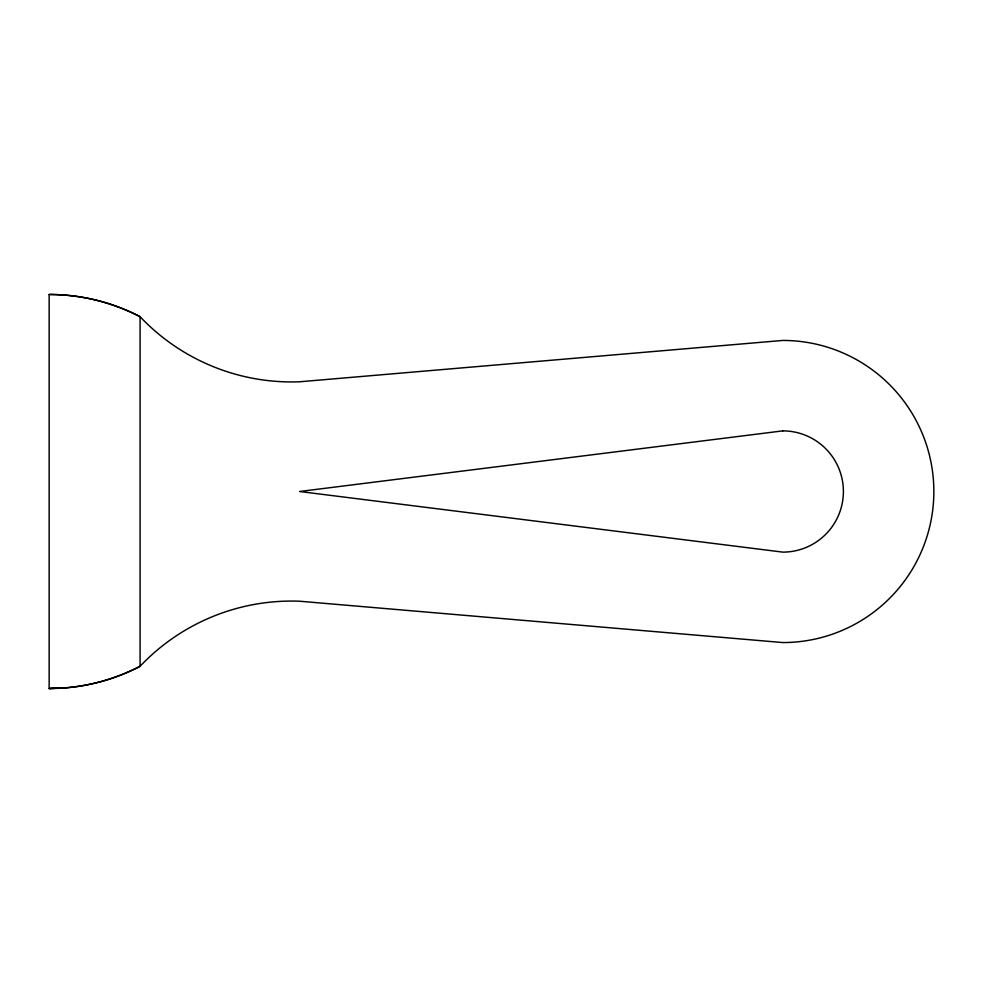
<?xml version="1.0" encoding="UTF-8"?>
<svg xmlns="http://www.w3.org/2000/svg" width="983" height="983" viewBox="0 0 983 983"><rect width="100%" height="100%" fill="white"/><g stroke="black" fill="none" stroke-linecap="round" stroke-linejoin="round"><path stroke-width="1.47" d="M64.89 687.891L49.15 688.518L49.15 294.482A206.614 201.208 90 0 1 140.09 316.698A208.703 208.703 0 0 0 299.582 381.785L782.787 340.437A151.063 151.063 0 0 1 933.85 491.5A151.063 151.063 0 0 1 782.787 642.563L299.582 601.215A208.703 208.703 0 0 0 140.078 666.277A197.018 197.018 0 0 1 64.89 687.891L49.15 688.518A206.614 201.208 90 0 0 140.09 666.302L140.078 316.723A197.018 197.018 0 0 0 49.15 294.482M782.787 430.873L299.582 491.5L782.787 552.127A60.627 60.627 0 0 0 843.402 491.5A60.627 60.627 0 0 0 782.787 430.873"/></g></svg>
